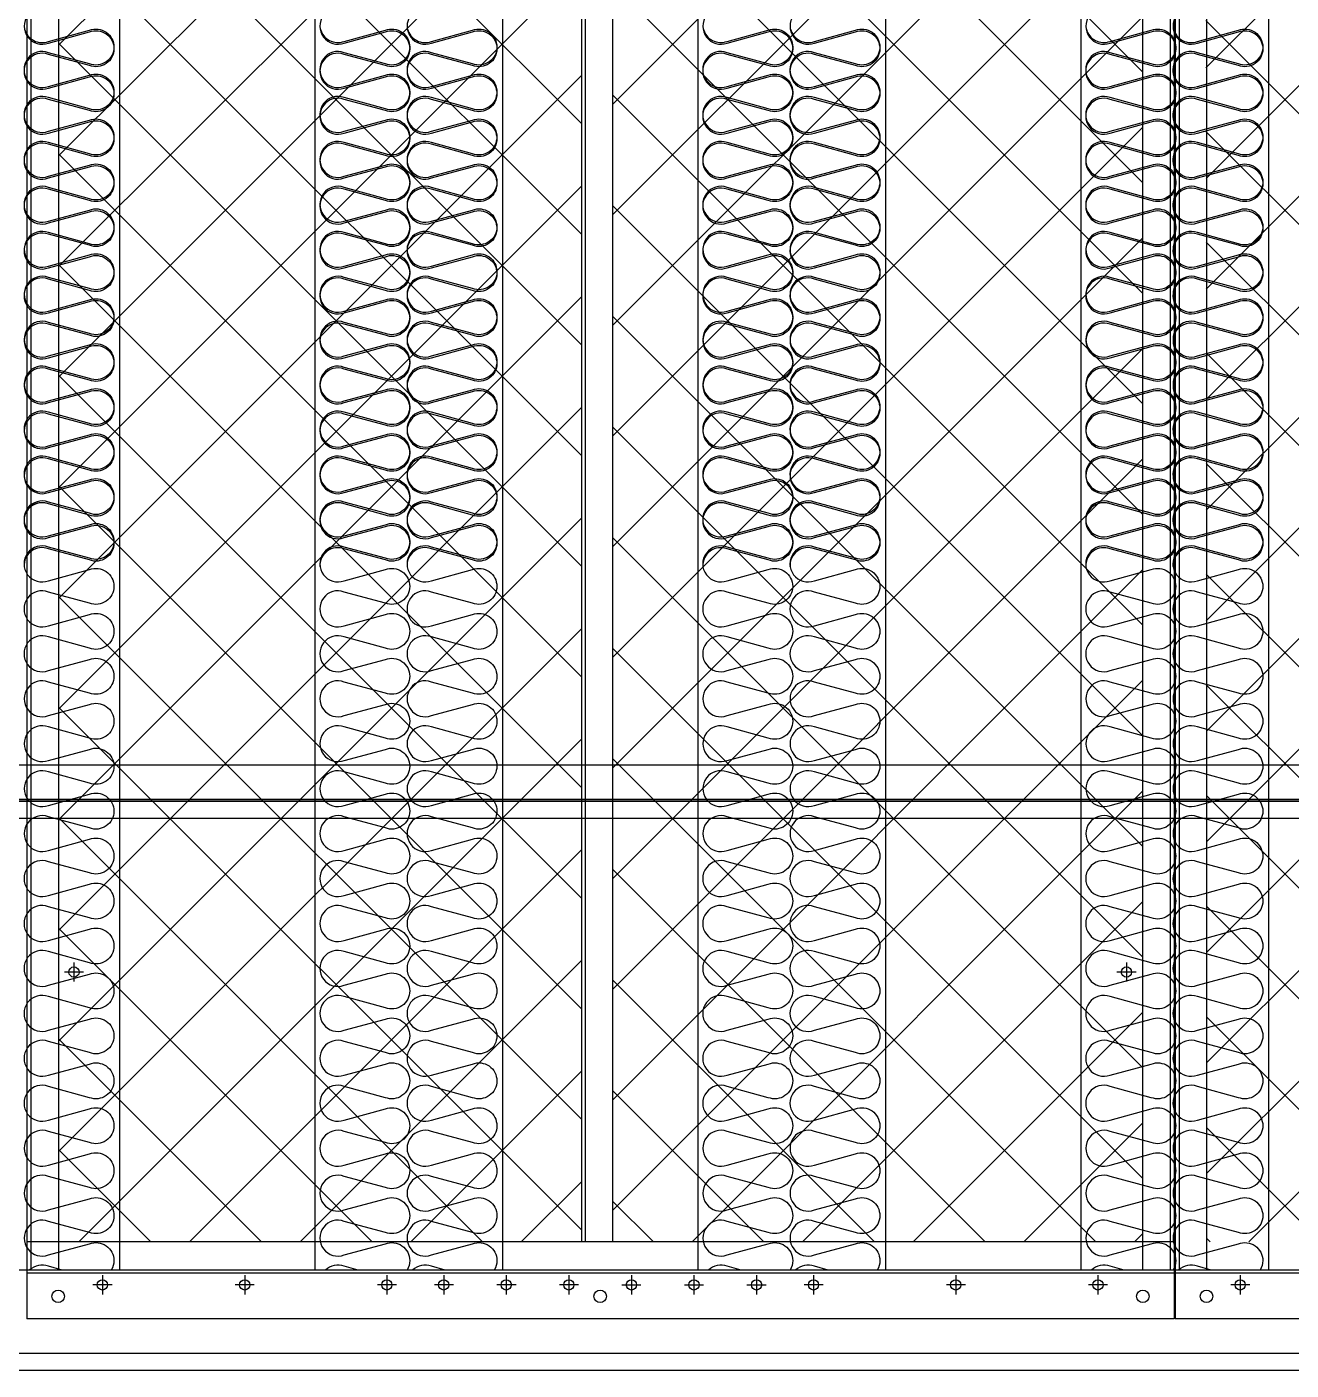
# Model space of a CAD drawing. Header units: millimetres. Extents: x 2773 to 32180, y 2797 to 23592.
# Drawn here: x 22864 to 23874, y 9523 to 10596 of the extents above; entities that cross this region are included whole.
import ezdxf

# ---------------------------------------------------------------- set-up
doc = ezdxf.new("R2010")
doc.units = ezdxf.units.MM
doc.linetypes.add('CENTER', pattern=[2, 1.25, -0.25, 0.25, -0.25])
doc.layers.add('center', color=1, linetype='CENTER')
doc.layers.add('SMS', color=220, linetype='Continuous')

# ---------------------------------------------------------------- blocks, each defined once
blk = doc.blocks.new('2')
at = {"ltscale": 500}
h = blk.add_hatch(dxfattribs=at)
h.set_pattern_fill('ANSI37', color=251, scale=500)
h.set_pattern_definition([(45, (-5653.03, -2985.436), (-44.19417, 44.19417), []), (135, (-5653.03, -2985.436), (-44.19417, -44.19417), [])])
h.paths.add_polyline_path([(23806.2, 9625.4), (24344.8, 9625.4), (24343.2, 12481.1), (23804.6, 12481.1)])
h = blk.add_hatch(dxfattribs=at)
h.set_pattern_fill('ANSI37', color=251, scale=500)
h.set_pattern_definition([(45, (-5704.03, -2985.436), (-44.19417, 44.19417), []), (135, (-5704.03, -2985.436), (-44.19417, -44.19417), [])])
h.paths.add_polyline_path([(22888.8, 9625.4), (23306.6, 9625.4), (23306.6, 12458.4), (22888.8, 12458.4)])
h = blk.add_hatch(dxfattribs=at)
h.set_pattern_fill('ANSI37', color=251, scale=500)
h.set_pattern_definition([(45, (-5656.03, -2985.436), (-44.19417, 44.19417), []), (135, (-5656.03, -2985.436), (-44.19417, -44.19417), [])])
h.paths.add_polyline_path([(23755.1, 12458.4), (23331.6, 12458.4), (23331.6, 9625.4), (23755.1, 9625.4)])
at = {"color": 251, "ltscale": 500}
for p, q in [((22863.6, 12519.9), (22863.6, 9563.9)), ((23780.2, 12519.9), (23780.2, 9563.9)), ((23781.1, 12519.9), (23781.1, 9563.9)), ((22866.8, 12480.9), (22866.8, 9602.9)), ((22888.8, 12480.9), (22888.8, 9602.9)), ((23755.1, 12480.9), (23755.1, 9602.9)), ((23777.1, 12480.9), (23777.1, 9602.9)), ((23784.2, 12480.9), (23784.2, 9602.9)), ((23806.2, 12480.9), (23806.2, 9602.9)), ((23306.6, 12458.4), (23306.6, 9625.4)), ((23309.6, 12458.4), (23309.6, 9625.4)), ((23331.6, 12458.4), (23331.6, 9625.4)), ((23780.2, 9625.4), (22863.6, 9625.4)), ((23780.2, 9602.9), (22863.6, 9602.9)), ((23780.2, 9600.4), (22863.6, 9600.4)), ((24633.4, 9602.9), (23781.1, 9602.9)), ((24633.4, 9600.4), (23781.1, 9600.4)), ((23780.2, 9563.9), (22863.6, 9563.9)), ((23780.2, 9563.9), (22863.6, 9563.9)), ((24633.4, 9563.9), (23781.1, 9563.9)), ((24630.6, 9563.9), (23781.1, 9563.9))]:
    blk.add_line(p, q, dxfattribs=at)
at = {"color": 7}
for p, q in [((22937.6, 12481.1), (22937.6, 9602.9)), ((23093.6, 12481.1), (23093.6, 9602.9)), ((23243.6, 12481.1), (23243.6, 9602.9)), ((23399.6, 12481.1), (23399.6, 9602.9)), ((23549.6, 12481.1), (23549.6, 9602.9)), ((23705.6, 12481.1), (23705.6, 9602.9)), ((23855.6, 12481.1), (23855.6, 9602.9)), ((24670.6, 9602.9), (21671.6, 9602.9)), ((21671.6, 9522.9), (24126.6, 9522.9))]:
    blk.add_line(p, q, dxfattribs=at)
for p, q in [((21711.6, 10006.5), (24631.6, 10006.5)), ((21711.6, 9979.2), (24631.6, 9979.2)), ((21725.3, 9977.4), (24617, 9977.4)), ((24630.6, 9977.4), (21725.3, 9977.4)), ((24617, 9963.7), (21725.3, 9963.7)), ((22937.6, 9602.9), (22787.6, 9602.9)), ((23243.6, 9602.9), (23093.6, 9602.9)), ((23549.6, 9602.9), (23399.6, 9602.9)), ((23855.6, 9602.9), (23705.6, 9602.9)), ((21725.3, 9536.5), (24617, 9536.5)), ((21671.6, 9522.9), (24126.6, 9522.9))]:
    blk.add_line(p, q)
for centre in [(22901.2, 9841), (23742.1, 9841), (22923.9, 9591), (23037.6, 9591), (23151.2, 9591), (23196.6, 9591), (23246.6, 9591), (23296.6, 9591), (23346.6, 9591), (23396.6, 9591), (23446.6, 9591), (23492.1, 9591), (23605.7, 9591), (23719.4, 9591), (23833, 9591)]:
    blk.add_circle(centre, 4.09)
at = {"color": 251, "ltscale": 500}
for centre in [(22888.6, 9581.9), (23321.6, 9581.9), (23755.2, 9581.9), (23806.1, 9581.9)]:
    blk.add_circle(centre, 5, dxfattribs=at)
at = {"layer": 'center'}
for p, q in [((22901.2, 9848.7), (22901.2, 9833.3)), ((23742.1, 9848.7), (23742.1, 9833.3)), ((22908.9, 9841), (22893.5, 9841)), ((23749.8, 9841), (23734.4, 9841)), ((22923.9, 9598.7), (22923.9, 9583.3)), ((23037.6, 9598.7), (23037.6, 9583.3)), ((23151.2, 9598.7), (23151.2, 9583.3)), ((23196.6, 9598.7), (23196.6, 9583.3)), ((23246.6, 9598.7), (23246.6, 9583.3)), ((23296.6, 9598.7), (23296.6, 9583.3)), ((23346.6, 9598.7), (23346.6, 9583.3)), ((23396.6, 9598.7), (23396.6, 9583.3)), ((23446.6, 9598.7), (23446.6, 9583.3)), ((23492.1, 9598.7), (23492.1, 9583.3)), ((23605.7, 9598.7), (23605.7, 9583.3)), ((23719.4, 9598.7), (23719.4, 9583.3)), ((23833, 9598.7), (23833, 9583.3)), ((22931.6, 9591), (22916.2, 9591)), ((23045.3, 9591), (23029.8, 9591)), ((23158.9, 9591), (23143.5, 9591)), ((23204.4, 9591), (23188.9, 9591)), ((23254.4, 9591), (23238.9, 9591)), ((23304.4, 9591), (23288.9, 9591)), ((23338.9, 9591), (23354.4, 9591)), ((23388.9, 9591), (23404.4, 9591)), ((23438.9, 9591), (23454.4, 9591)), ((23499.8, 9591), (23484.4, 9591)), ((23613.5, 9591), (23598, 9591)), ((23727.1, 9591), (23711.6, 9591)), ((23840.7, 9591), (23825.3, 9591))]:
    blk.add_line(p, q, dxfattribs=at)
at = {"layer": 'SMS', "color": 5}
for points in [[(22880.8, 10610, 1.449198), (22880.8, 10583.2), (22913.6, 10592.1, -0.524856), (22933.1, 10578.6, -0.524856), (22913.6, 10565.2), (22880.8, 10574.1, 1.449198), (22880.8, 10547.2), (22913.6, 10556.1, -0.524856), (22933.1, 10542.7, -0.524856), (22913.6, 10529.3), (22880.8, 10538.2, 1.449198), (22880.8, 10511.3), (22913.6, 10520.2, -0.524856), (22933.1, 10506.8, -0.524856), (22913.6, 10493.4), (22880.8, 10502.3, 1.449198), (22880.8, 10475.4), (22913.6, 10484.3, -0.524856), (22933.1, 10470.9, -0.524856), (22913.6, 10457.5), (22880.8, 10466.4, 1.449198), (22880.8, 10439.5), (22913.6, 10448.4, -0.524856), (22933.1, 10435, -0.524856), (22913.6, 10421.6), (22880.8, 10430.5, 1.449198), (22880.8, 10403.6), (22913.6, 10412.5, -0.524856), (22933.1, 10399.1, -0.524856), (22913.6, 10385.6), (22880.8, 10394.6, 1.449198), (22880.8, 10367.7), (22913.6, 10376.6, -0.524856), (22933.1, 10363.2, -0.524856), (22913.6, 10349.7), (22880.8, 10358.6, 1.449198), (22880.8, 10331.8), (22913.6, 10340.7, -0.524856), (22933.1, 10327.3, -0.524856), (22913.6, 10313.8), (22880.8, 10322.7, 1.449198), (22880.8, 10295.9), (22913.6, 10304.8, -0.524856), (22933.1, 10291.3, -0.524856), (22913.6, 10277.9), (22880.8, 10286.8, 1.449198), (22880.8, 10260), (22913.6, 10268.9, -0.524856), (22933.1, 10255.4, -0.524856), (22913.6, 10242), (22880.8, 10250.9, 1.449198), (22880.8, 10224.1), (22913.6, 10233, -0.524856), (22933.1, 10219.5, -0.524856), (22913.6, 10206.1), (22880.8, 10215, 0.440524), (22861.8, 10205.5, 0.440524)], [(23117.1, 10610, 1.449198), (23117.1, 10583.2), (23150, 10592.1, -0.524856), (23169.5, 10578.6, -0.524856), (23150, 10565.2), (23117.1, 10574.1, 1.449198), (23117.1, 10547.2), (23150, 10556.1, -0.524856), (23169.5, 10542.7, -0.524856), (23150, 10529.3), (23117.1, 10538.2, 1.449198), (23117.1, 10511.3), (23150, 10520.2, -0.524856), (23169.5, 10506.8, -0.524856), (23150, 10493.4), (23117.1, 10502.3, 1.449198), (23117.1, 10475.4), (23150, 10484.3, -0.524856), (23169.5, 10470.9, -0.524856), (23150, 10457.5), (23117.1, 10466.4, 1.449198), (23117.1, 10439.5), (23150, 10448.4, -0.524856), (23169.5, 10435, -0.524856), (23150, 10421.6), (23117.1, 10430.5, 1.449198), (23117.1, 10403.6), (23150, 10412.5, -0.524856), (23169.5, 10399.1, -0.524856), (23150, 10385.6), (23117.1, 10394.6, 1.449198), (23117.1, 10367.7), (23150, 10376.6, -0.524856), (23169.5, 10363.2, -0.524856), (23150, 10349.7), (23117.1, 10358.6, 1.449198), (23117.1, 10331.8), (23150, 10340.7, -0.524856), (23169.5, 10327.3, -0.524856), (23150, 10313.8), (23117.1, 10322.7, 1.449198), (23117.1, 10295.9), (23150, 10304.8, -0.524856), (23169.5, 10291.3, -0.524856), (23150, 10277.9), (23117.1, 10286.8, 1.449198), (23117.1, 10260), (23150, 10268.9, -0.524856), (23169.5, 10255.4, -0.524856), (23150, 10242), (23117.1, 10250.9, 1.449198), (23117.1, 10224.1), (23150, 10233, -0.524856), (23169.5, 10219.5, -0.524856), (23150, 10206.1), (23117.1, 10215, 0.440524), (23098.2, 10205.5, 0.440524)], [(23186.8, 10610, 1.449198), (23186.8, 10583.2), (23219.6, 10592.1, -0.524856), (23239.1, 10578.6, -0.524856), (23219.6, 10565.2), (23186.8, 10574.1, 1.449198), (23186.8, 10547.2), (23219.6, 10556.1, -0.524856), (23239.1, 10542.7, -0.524856), (23219.6, 10529.3), (23186.8, 10538.2, 1.449198), (23186.8, 10511.3), (23219.6, 10520.2, -0.524856), (23239.1, 10506.8, -0.524856), (23219.6, 10493.4), (23186.8, 10502.3, 1.449198), (23186.8, 10475.4), (23219.6, 10484.3, -0.524856), (23239.1, 10470.9, -0.524856), (23219.6, 10457.5), (23186.8, 10466.4, 1.449198), (23186.8, 10439.5), (23219.6, 10448.4, -0.524856), (23239.1, 10435, -0.524856), (23219.6, 10421.6), (23186.8, 10430.5, 1.449198), (23186.8, 10403.6), (23219.6, 10412.5, -0.524856), (23239.1, 10399.1, -0.524856), (23219.6, 10385.6), (23186.8, 10394.6, 1.449198), (23186.8, 10367.7), (23219.6, 10376.6, -0.524856), (23239.1, 10363.2, -0.524856), (23219.6, 10349.7), (23186.8, 10358.6, 1.449198), (23186.8, 10331.8), (23219.6, 10340.7, -0.524856), (23239.1, 10327.3, -0.524856), (23219.6, 10313.8), (23186.8, 10322.7, 1.449198), (23186.8, 10295.9), (23219.6, 10304.8, -0.524856), (23239.1, 10291.3, -0.524856), (23219.6, 10277.9), (23186.8, 10286.8, 1.449198), (23186.8, 10260), (23219.6, 10268.9, -0.524856), (23239.1, 10255.4, -0.524856), (23219.6, 10242), (23186.8, 10250.9, 1.449198), (23186.8, 10224.1), (23219.6, 10233, -0.524856), (23239.1, 10219.5, -0.524856), (23219.6, 10206.1), (23186.8, 10215, 0.440524), (23167.8, 10205.5, 0.440524)], [(23423.1, 10610, 1.449198), (23423.1, 10583.2), (23456, 10592.1, -0.524856), (23475.5, 10578.6, -0.524856), (23456, 10565.2), (23423.1, 10574.1, 1.449198), (23423.1, 10547.2), (23456, 10556.1, -0.524856), (23475.5, 10542.7, -0.524856), (23456, 10529.3), (23423.1, 10538.2, 1.449198), (23423.1, 10511.3), (23456, 10520.2, -0.524856), (23475.5, 10506.8, -0.524856), (23456, 10493.4), (23423.1, 10502.3, 1.449198), (23423.1, 10475.4), (23456, 10484.3, -0.524856), (23475.5, 10470.9, -0.524856), (23456, 10457.5), (23423.1, 10466.4, 1.449198), (23423.1, 10439.5), (23456, 10448.4, -0.524856), (23475.5, 10435, -0.524856), (23456, 10421.6), (23423.1, 10430.5, 1.449198), (23423.1, 10403.6), (23456, 10412.5, -0.524856), (23475.5, 10399.1, -0.524856), (23456, 10385.6), (23423.1, 10394.6, 1.449198), (23423.1, 10367.7), (23456, 10376.6, -0.524856), (23475.5, 10363.2, -0.524856), (23456, 10349.7), (23423.1, 10358.6, 1.449198), (23423.1, 10331.8), (23456, 10340.7, -0.524856), (23475.5, 10327.3, -0.524856), (23456, 10313.8), (23423.1, 10322.7, 1.449198), (23423.1, 10295.9), (23456, 10304.8, -0.524856), (23475.5, 10291.3, -0.524856), (23456, 10277.9), (23423.1, 10286.8, 1.449198), (23423.1, 10260), (23456, 10268.9, -0.524856), (23475.5, 10255.4, -0.524856), (23456, 10242), (23423.1, 10250.9, 1.449198), (23423.1, 10224.1), (23456, 10233, -0.524856), (23475.5, 10219.5, -0.524856), (23456, 10206.1), (23423.1, 10215, 0.440524), (23404.2, 10205.5, 0.440524)], [(23492.8, 10610, 1.449198), (23492.8, 10583.2), (23525.6, 10592.1, -0.524856), (23545.1, 10578.6, -0.524856), (23525.6, 10565.2), (23492.8, 10574.1, 1.449198), (23492.8, 10547.2), (23525.6, 10556.1, -0.524856), (23545.1, 10542.7, -0.524856), (23525.6, 10529.3), (23492.8, 10538.2, 1.449198), (23492.8, 10511.3), (23525.6, 10520.2, -0.524856), (23545.1, 10506.8, -0.524856), (23525.6, 10493.4), (23492.8, 10502.3, 1.449198), (23492.8, 10475.4), (23525.6, 10484.3, -0.524856), (23545.1, 10470.9, -0.524856), (23525.6, 10457.5), (23492.8, 10466.4, 1.449198), (23492.8, 10439.5), (23525.6, 10448.4, -0.524856), (23545.1, 10435, -0.524856), (23525.6, 10421.6), (23492.8, 10430.5, 1.449198), (23492.8, 10403.6), (23525.6, 10412.5, -0.524856), (23545.1, 10399.1, -0.524856), (23525.6, 10385.6), (23492.8, 10394.6, 1.449198), (23492.8, 10367.7), (23525.6, 10376.6, -0.524856), (23545.1, 10363.2, -0.524856), (23525.6, 10349.7), (23492.8, 10358.6, 1.449198), (23492.8, 10331.8), (23525.6, 10340.7, -0.524856), (23545.1, 10327.3, -0.524856), (23525.6, 10313.8), (23492.8, 10322.7, 1.449198), (23492.8, 10295.9), (23525.6, 10304.8, -0.524856), (23545.1, 10291.3, -0.524856), (23525.6, 10277.9), (23492.8, 10286.8, 1.449198), (23492.8, 10260), (23525.6, 10268.9, -0.524856), (23545.1, 10255.4, -0.524856), (23525.6, 10242), (23492.8, 10250.9, 1.449198), (23492.8, 10224.1), (23525.6, 10233, -0.524856), (23545.1, 10219.5, -0.524856), (23525.6, 10206.1), (23492.8, 10215, 0.440524), (23473.8, 10205.5, 0.440524)], [(23729.1, 10610, 1.449198), (23729.1, 10583.2), (23762, 10592.1, -0.524856), (23781.5, 10578.6, -0.524856), (23762, 10565.2), (23729.1, 10574.1, 1.449198), (23729.1, 10547.2), (23762, 10556.1, -0.524856), (23781.5, 10542.7, -0.524856), (23762, 10529.3), (23729.1, 10538.2, 1.449198), (23729.1, 10511.3), (23762, 10520.2, -0.524856), (23781.5, 10506.8, -0.524856), (23762, 10493.4), (23729.1, 10502.3, 1.449198), (23729.1, 10475.4), (23762, 10484.3, -0.524856), (23781.5, 10470.9, -0.524856), (23762, 10457.5), (23729.1, 10466.4, 1.449198), (23729.1, 10439.5), (23762, 10448.4, -0.524856), (23781.5, 10435, -0.524856), (23762, 10421.6), (23729.1, 10430.5, 1.449198), (23729.1, 10403.6), (23762, 10412.5, -0.524856), (23781.5, 10399.1, -0.524856), (23762, 10385.6), (23729.1, 10394.6, 1.449198), (23729.1, 10367.7), (23762, 10376.6, -0.524856), (23781.5, 10363.2, -0.524856), (23762, 10349.7), (23729.1, 10358.6, 1.449198), (23729.1, 10331.8), (23762, 10340.7, -0.524856), (23781.5, 10327.3, -0.524856), (23762, 10313.8), (23729.1, 10322.7, 1.449198), (23729.1, 10295.9), (23762, 10304.8, -0.524856), (23781.5, 10291.3, -0.524856), (23762, 10277.9), (23729.1, 10286.8, 1.449198), (23729.1, 10260), (23762, 10268.9, -0.524856), (23781.5, 10255.4, -0.524856), (23762, 10242), (23729.1, 10250.9, 1.449198), (23729.1, 10224.1), (23762, 10233, -0.524856), (23781.5, 10219.5, -0.524856), (23762, 10206.1), (23729.1, 10215, 0.440524), (23710.2, 10205.5, 0.440524)], [(23798.8, 10610, 1.449198), (23798.8, 10583.2), (23831.6, 10592.1, -0.524856), (23851.1, 10578.6, -0.524856), (23831.6, 10565.2), (23798.8, 10574.1, 1.449198), (23798.8, 10547.2), (23831.6, 10556.1, -0.524856), (23851.1, 10542.7, -0.524856), (23831.6, 10529.3), (23798.8, 10538.2, 1.449198), (23798.8, 10511.3), (23831.6, 10520.2, -0.524856), (23851.1, 10506.8, -0.524856), (23831.6, 10493.4), (23798.8, 10502.3, 1.449198), (23798.8, 10475.4), (23831.6, 10484.3, -0.524856), (23851.1, 10470.9, -0.524856), (23831.6, 10457.5), (23798.8, 10466.4, 1.449198), (23798.8, 10439.5), (23831.6, 10448.4, -0.524856), (23851.1, 10435, -0.524856), (23831.6, 10421.6), (23798.8, 10430.5, 1.449198), (23798.8, 10403.6), (23831.6, 10412.5, -0.524856), (23851.1, 10399.1, -0.524856), (23831.6, 10385.6), (23798.8, 10394.6, 1.449198), (23798.8, 10367.7), (23831.6, 10376.6, -0.524856), (23851.1, 10363.2, -0.524856), (23831.6, 10349.7), (23798.8, 10358.6, 1.449198), (23798.8, 10331.8), (23831.6, 10340.7, -0.524856), (23851.1, 10327.3, -0.524856), (23831.6, 10313.8), (23798.8, 10322.7, 1.449198), (23798.8, 10295.9), (23831.6, 10304.8, -0.524856), (23851.1, 10291.3, -0.524856), (23831.6, 10277.9), (23798.8, 10286.8, 1.449198), (23798.8, 10260), (23831.6, 10268.9, -0.524856), (23851.1, 10255.4, -0.524856), (23831.6, 10242), (23798.8, 10250.9, 1.449198), (23798.8, 10224.1), (23831.6, 10233, -0.524856), (23851.1, 10219.5, -0.524856), (23831.6, 10206.1), (23798.8, 10215, 0.440524), (23779.8, 10205.5, 0.440524)], [(22861.7, 10594.4, 0.446849), (22880.8, 10584.5), (22913.6, 10593.4, -0.524856), (22933.1, 10580, -0.524856), (22913.6, 10566.6), (22880.8, 10575.5, 1.449198), (22880.8, 10548.6), (22913.6, 10557.5, -0.524856), (22933.1, 10544.1, -0.524856), (22913.6, 10530.7), (22880.8, 10539.6, 1.449198), (22880.8, 10512.7), (22913.6, 10521.6, -0.524856), (22933.1, 10508.2, -0.524856), (22913.6, 10494.8), (22880.8, 10503.7, 1.449198), (22880.8, 10476.8), (22913.6, 10485.7, -0.524856), (22933.1, 10472.3, -0.524856), (22913.6, 10458.8), (22880.8, 10467.8, 1.449198), (22880.8, 10440.9), (22913.6, 10449.8, -0.524856), (22933.1, 10436.4, -0.524856), (22913.6, 10422.9), (22880.8, 10431.8, 1.449198), (22880.8, 10405), (22913.6, 10413.9, -0.524856), (22933.1, 10400.5, -0.524856), (22913.6, 10387), (22880.8, 10395.9, 1.449198), (22880.8, 10369.1), (22913.6, 10378, -0.524856), (22933.1, 10364.5, -0.524856), (22913.6, 10351.1), (22880.8, 10360, 1.449198), (22880.8, 10333.2), (22913.6, 10342.1, -0.524856), (22933.1, 10328.6, -0.524856), (22913.6, 10315.2), (22880.8, 10324.1, 1.449198), (22880.8, 10297.3), (22913.6, 10306.2, -0.524856), (22933.1, 10292.7, -0.524856), (22913.6, 10279.3), (22880.8, 10288.2, 1.449198), (22880.8, 10261.3), (22913.6, 10270.2, -0.524856), (22933.1, 10256.8, -0.524856), (22913.6, 10243.4), (22880.8, 10252.3, 1.449198), (22880.8, 10225.4), (22913.6, 10234.3, -0.524856), (22933.1, 10220.9, -0.524856), (22913.6, 10207.5), (22880.8, 10216.4, 1.449198), (22880.8, 10189.5), (22913.6, 10198.4, -0.524856), (22933.1, 10185, -0.524856), (22913.6, 10171.6), (22880.8, 10180.5, 1.449198), (22880.8, 10153.6), (22913.6, 10162.5, -0.524856), (22933.1, 10149.1, -0.524856), (22913.6, 10135.7), (22880.8, 10144.6, 1.449198), (22880.8, 10117.7), (22913.6, 10126.6, -0.524856), (22933.1, 10113.2, -0.524856), (22913.6, 10099.7), (22880.8, 10108.7, 1.449198), (22880.8, 10081.8), (22913.6, 10090.7, -0.524856), (22933.1, 10077.3, -0.524856), (22913.6, 10063.8), (22880.8, 10072.7, 1.449198), (22880.8, 10045.9), (22913.6, 10054.8, -0.524856), (22933.1, 10041.4, -0.524856), (22913.6, 10027.9), (22880.8, 10036.8, 1.449198), (22880.8, 10010), (22913.6, 10018.9, -0.524856), (22933.1, 10005.4, -0.524856), (22913.6, 9992), (22880.8, 10000.9, 1.449198), (22880.8, 9974.1), (22913.6, 9983, -0.524856), (22933.1, 9969.5, -0.524856), (22913.6, 9956.1), (22880.8, 9965, 1.449198), (22880.8, 9938.2), (22913.6, 9947.1, -0.524856), (22933.1, 9933.6, -0.524856), (22913.6, 9920.2), (22880.8, 9929.1, 1.449198), (22880.8, 9902.2), (22913.6, 9911.1, -0.524856), (22933.1, 9897.7, -0.524856), (22913.6, 9884.3), (22880.8, 9893.2, 1.449198), (22880.8, 9866.3), (22913.6, 9875.2, -0.524856), (22933.1, 9861.8, -0.524856), (22913.6, 9848.4), (22880.8, 9857.3, 1.449198), (22880.8, 9830.4), (22913.6, 9839.3, -0.524856), (22933.1, 9825.9, -0.524856), (22913.6, 9812.5), (22880.8, 9821.4, 1.449198), (22880.8, 9794.5), (22913.6, 9803.4, -0.524856), (22933.1, 9790, -0.524856), (22913.6, 9776.6), (22880.8, 9785.5, 1.449198), (22880.8, 9758.6), (22913.6, 9767.5, -0.524856), (22933.1, 9754.1, -0.524856), (22913.6, 9740.6), (22880.8, 9749.6, 1.449198), (22880.8, 9722.7), (22913.6, 9731.6, -0.524856), (22933.1, 9718.2, -0.524856), (22913.6, 9704.7), (22880.8, 9713.6, 1.449198), (22880.8, 9686.8), (22913.6, 9695.7, -0.524856), (22933.1, 9682.3, -0.524856), (22913.6, 9668.8), (22880.8, 9677.7, 1.449198), (22880.8, 9650.9), (22913.6, 9659.8, -0.524856), (22933.1, 9646.3, -0.524856), (22913.6, 9632.9), (22880.8, 9641.8, 1.449198), (22880.8, 9615), (22913.6, 9623.9, -0.524856), (22933.1, 9610.4, -0.1385), (22931, 9602.9, -0.1385)], [(23098.1, 10594.4, 0.446849), (23117.1, 10584.5), (23150, 10593.4, -0.524856), (23169.5, 10580, -0.524856), (23150, 10566.6), (23117.1, 10575.5, 1.449198), (23117.1, 10548.6), (23150, 10557.5, -0.524856), (23169.5, 10544.1, -0.524856), (23150, 10530.7), (23117.1, 10539.6, 1.449198), (23117.1, 10512.7), (23150, 10521.6, -0.524856), (23169.5, 10508.2, -0.524856), (23150, 10494.8), (23117.1, 10503.7, 1.449198), (23117.1, 10476.8), (23150, 10485.7, -0.524856), (23169.5, 10472.3, -0.524856), (23150, 10458.8), (23117.1, 10467.8, 1.449198), (23117.1, 10440.9), (23150, 10449.8, -0.524856), (23169.5, 10436.4, -0.524856), (23150, 10422.9), (23117.1, 10431.8, 1.449198), (23117.1, 10405), (23150, 10413.9, -0.524856), (23169.5, 10400.5, -0.524856), (23150, 10387), (23117.1, 10395.9, 1.449198), (23117.1, 10369.1), (23150, 10378, -0.524856), (23169.5, 10364.5, -0.524856), (23150, 10351.1), (23117.1, 10360, 1.449198), (23117.1, 10333.2), (23150, 10342.1, -0.524856), (23169.5, 10328.6, -0.524856), (23150, 10315.2), (23117.1, 10324.1, 1.449198), (23117.1, 10297.3), (23150, 10306.2, -0.524856), (23169.5, 10292.7, -0.524856), (23150, 10279.3), (23117.1, 10288.2, 1.449198), (23117.1, 10261.3), (23150, 10270.2, -0.524856), (23169.5, 10256.8, -0.524856), (23150, 10243.4), (23117.1, 10252.3, 1.449198), (23117.1, 10225.4), (23150, 10234.3, -0.524856), (23169.5, 10220.9, -0.524856), (23150, 10207.5), (23117.1, 10216.4, 1.449198), (23117.1, 10189.5), (23150, 10198.4, -0.524856), (23169.5, 10185, -0.524856), (23150, 10171.6), (23117.1, 10180.5, 1.449198), (23117.1, 10153.6), (23150, 10162.5, -0.524856), (23169.5, 10149.1, -0.524856), (23150, 10135.7), (23117.1, 10144.6, 1.449198), (23117.1, 10117.7), (23150, 10126.6, -0.524856), (23169.5, 10113.2, -0.524856), (23150, 10099.7), (23117.1, 10108.7, 1.449198), (23117.1, 10081.8), (23150, 10090.7, -0.524856), (23169.5, 10077.3, -0.524856), (23150, 10063.8), (23117.1, 10072.7, 1.449198), (23117.1, 10045.9), (23150, 10054.8, -0.524856), (23169.5, 10041.4, -0.524856), (23150, 10027.9), (23117.1, 10036.8, 1.449198), (23117.1, 10010), (23150, 10018.9, -0.524856), (23169.5, 10005.4, -0.524856), (23150, 9992), (23117.1, 10000.9, 1.449198), (23117.1, 9974.1), (23150, 9983, -0.524856), (23169.5, 9969.5, -0.524856), (23150, 9956.1), (23117.1, 9965, 1.449198), (23117.1, 9938.2), (23150, 9947.1, -0.524856), (23169.5, 9933.6, -0.524856), (23150, 9920.2), (23117.1, 9929.1, 1.449198), (23117.1, 9902.2), (23150, 9911.1, -0.524856), (23169.5, 9897.7, -0.524856), (23150, 9884.3), (23117.1, 9893.2, 1.449198), (23117.1, 9866.3), (23150, 9875.2, -0.524856), (23169.5, 9861.8, -0.524856), (23150, 9848.4), (23117.1, 9857.3, 1.449198), (23117.1, 9830.4), (23150, 9839.3, -0.524856), (23169.5, 9825.9, -0.524856), (23150, 9812.5), (23117.1, 9821.4, 1.449198), (23117.1, 9794.5), (23150, 9803.4, -0.524856), (23169.5, 9790, -0.524856), (23150, 9776.6), (23117.1, 9785.5, 1.449198), (23117.1, 9758.6), (23150, 9767.5, -0.524856), (23169.5, 9754.1, -0.524856), (23150, 9740.6), (23117.1, 9749.6, 1.449198), (23117.1, 9722.7), (23150, 9731.6, -0.524856), (23169.5, 9718.2, -0.524856), (23150, 9704.7), (23117.1, 9713.6, 1.449198), (23117.1, 9686.8), (23150, 9695.7, -0.524856), (23169.5, 9682.3, -0.524856), (23150, 9668.8), (23117.1, 9677.7, 1.449198), (23117.1, 9650.9), (23150, 9659.8, -0.524856), (23169.5, 9646.3, -0.524856), (23150, 9632.9), (23117.1, 9641.8, 1.449198), (23117.1, 9615), (23150, 9623.9, -0.524856), (23169.5, 9610.4, -0.1385), (23167.4, 9602.9, -0.1385)], [(23167.7, 10594.4, 0.446849), (23186.8, 10584.5), (23219.6, 10593.4, -0.524856), (23239.1, 10580, -0.524856), (23219.6, 10566.6), (23186.8, 10575.5, 1.449198), (23186.8, 10548.6), (23219.6, 10557.5, -0.524856), (23239.1, 10544.1, -0.524856), (23219.6, 10530.7), (23186.8, 10539.6, 1.449198), (23186.8, 10512.7), (23219.6, 10521.6, -0.524856), (23239.1, 10508.2, -0.524856), (23219.6, 10494.8), (23186.8, 10503.7, 1.449198), (23186.8, 10476.8), (23219.6, 10485.7, -0.524856), (23239.1, 10472.3, -0.524856), (23219.6, 10458.8), (23186.8, 10467.8, 1.449198), (23186.8, 10440.9), (23219.6, 10449.8, -0.524856), (23239.1, 10436.4, -0.524856), (23219.6, 10422.9), (23186.8, 10431.8, 1.449198), (23186.8, 10405), (23219.6, 10413.9, -0.524856), (23239.1, 10400.5, -0.524856), (23219.6, 10387), (23186.8, 10395.9, 1.449198), (23186.8, 10369.1), (23219.6, 10378, -0.524856), (23239.1, 10364.5, -0.524856), (23219.6, 10351.1), (23186.8, 10360, 1.449198), (23186.8, 10333.2), (23219.6, 10342.1, -0.524856), (23239.1, 10328.6, -0.524856), (23219.6, 10315.2), (23186.8, 10324.1, 1.449198), (23186.8, 10297.3), (23219.6, 10306.2, -0.524856), (23239.1, 10292.7, -0.524856), (23219.6, 10279.3), (23186.8, 10288.2, 1.449198), (23186.8, 10261.3), (23219.6, 10270.2, -0.524856), (23239.1, 10256.8, -0.524856), (23219.6, 10243.4), (23186.8, 10252.3, 1.449198), (23186.8, 10225.4), (23219.6, 10234.3, -0.524856), (23239.1, 10220.9, -0.524856), (23219.6, 10207.5), (23186.8, 10216.4, 1.449198), (23186.8, 10189.5), (23219.6, 10198.4, -0.524856), (23239.1, 10185, -0.524856), (23219.6, 10171.6), (23186.8, 10180.5, 1.449198), (23186.8, 10153.6), (23219.6, 10162.5, -0.524856), (23239.1, 10149.1, -0.524856), (23219.6, 10135.7), (23186.8, 10144.6, 1.449198), (23186.8, 10117.7), (23219.6, 10126.6, -0.524856), (23239.1, 10113.2, -0.524856), (23219.6, 10099.7), (23186.8, 10108.7, 1.449198), (23186.8, 10081.8), (23219.6, 10090.7, -0.524856), (23239.1, 10077.3, -0.524856), (23219.6, 10063.8), (23186.8, 10072.7, 1.449198), (23186.8, 10045.9), (23219.6, 10054.8, -0.524856), (23239.1, 10041.4, -0.524856), (23219.6, 10027.9), (23186.8, 10036.8, 1.449198), (23186.8, 10010), (23219.6, 10018.9, -0.524856), (23239.1, 10005.4, -0.524856), (23219.6, 9992), (23186.8, 10000.9, 1.449198), (23186.8, 9974.1), (23219.6, 9983, -0.524856), (23239.1, 9969.5, -0.524856), (23219.6, 9956.1), (23186.8, 9965, 1.449198), (23186.8, 9938.2), (23219.6, 9947.1, -0.524856), (23239.1, 9933.6, -0.524856), (23219.6, 9920.2), (23186.8, 9929.1, 1.449198), (23186.8, 9902.2), (23219.6, 9911.1, -0.524856), (23239.1, 9897.7, -0.524856), (23219.6, 9884.3), (23186.8, 9893.2, 1.449198), (23186.8, 9866.3), (23219.6, 9875.2, -0.524856), (23239.1, 9861.8, -0.524856), (23219.6, 9848.4), (23186.8, 9857.3, 1.449198), (23186.8, 9830.4), (23219.6, 9839.3, -0.524856), (23239.1, 9825.9, -0.524856), (23219.6, 9812.5), (23186.8, 9821.4, 1.449198), (23186.8, 9794.5), (23219.6, 9803.4, -0.524856), (23239.1, 9790, -0.524856), (23219.6, 9776.6), (23186.8, 9785.5, 1.449198), (23186.8, 9758.6), (23219.6, 9767.5, -0.524856), (23239.1, 9754.1, -0.524856), (23219.6, 9740.6), (23186.8, 9749.6, 1.449198), (23186.8, 9722.7), (23219.6, 9731.6, -0.524856), (23239.1, 9718.2, -0.524856), (23219.6, 9704.7), (23186.8, 9713.6, 1.449198), (23186.8, 9686.8), (23219.6, 9695.7, -0.524856), (23239.1, 9682.3, -0.524856), (23219.6, 9668.8), (23186.8, 9677.7, 1.449198), (23186.8, 9650.9), (23219.6, 9659.8, -0.524856), (23239.1, 9646.3, -0.524856), (23219.6, 9632.9), (23186.8, 9641.8, 1.449198), (23186.8, 9615), (23219.6, 9623.9, -0.524856), (23239.1, 9610.4, -0.1385), (23237, 9602.9, -0.1385)], [(23404.1, 10594.4, 0.446849), (23423.1, 10584.5), (23456, 10593.4, -0.524856), (23475.5, 10580, -0.524856), (23456, 10566.6), (23423.1, 10575.5, 1.449198), (23423.1, 10548.6), (23456, 10557.5, -0.524856), (23475.5, 10544.1, -0.524856), (23456, 10530.7), (23423.1, 10539.6, 1.449198), (23423.1, 10512.7), (23456, 10521.6, -0.524856), (23475.5, 10508.2, -0.524856), (23456, 10494.8), (23423.1, 10503.7, 1.449198), (23423.1, 10476.8), (23456, 10485.7, -0.524856), (23475.5, 10472.3, -0.524856), (23456, 10458.8), (23423.1, 10467.8, 1.449198), (23423.1, 10440.9), (23456, 10449.8, -0.524856), (23475.5, 10436.4, -0.524856), (23456, 10422.9), (23423.1, 10431.8, 1.449198), (23423.1, 10405), (23456, 10413.9, -0.524856), (23475.5, 10400.5, -0.524856), (23456, 10387), (23423.1, 10395.9, 1.449198), (23423.1, 10369.1), (23456, 10378, -0.524856), (23475.5, 10364.5, -0.524856), (23456, 10351.1), (23423.1, 10360, 1.449198), (23423.1, 10333.2), (23456, 10342.1, -0.524856), (23475.5, 10328.6, -0.524856), (23456, 10315.2), (23423.1, 10324.1, 1.449198), (23423.1, 10297.3), (23456, 10306.2, -0.524856), (23475.5, 10292.7, -0.524856), (23456, 10279.3), (23423.1, 10288.2, 1.449198), (23423.1, 10261.3), (23456, 10270.2, -0.524856), (23475.5, 10256.8, -0.524856), (23456, 10243.4), (23423.1, 10252.3, 1.449198), (23423.1, 10225.4), (23456, 10234.3, -0.524856), (23475.5, 10220.9, -0.524856), (23456, 10207.5), (23423.1, 10216.4, 1.449198), (23423.1, 10189.5), (23456, 10198.4, -0.524856), (23475.5, 10185, -0.524856), (23456, 10171.6), (23423.1, 10180.5, 1.449198), (23423.1, 10153.6), (23456, 10162.5, -0.524856), (23475.5, 10149.1, -0.524856), (23456, 10135.7), (23423.1, 10144.6, 1.449198), (23423.1, 10117.7), (23456, 10126.6, -0.524856), (23475.5, 10113.2, -0.524856), (23456, 10099.7), (23423.1, 10108.7, 1.449198), (23423.1, 10081.8), (23456, 10090.7, -0.524856), (23475.5, 10077.3, -0.524856), (23456, 10063.8), (23423.1, 10072.7, 1.449198), (23423.1, 10045.9), (23456, 10054.8, -0.524856), (23475.5, 10041.4, -0.524856), (23456, 10027.9), (23423.1, 10036.8, 1.449198), (23423.1, 10010), (23456, 10018.9, -0.524856), (23475.5, 10005.4, -0.524856), (23456, 9992), (23423.1, 10000.9, 1.449198), (23423.1, 9974.1), (23456, 9983, -0.524856), (23475.5, 9969.5, -0.524856), (23456, 9956.1), (23423.1, 9965, 1.449198), (23423.1, 9938.2), (23456, 9947.1, -0.524856), (23475.5, 9933.6, -0.524856), (23456, 9920.2), (23423.1, 9929.1, 1.449198), (23423.1, 9902.2), (23456, 9911.1, -0.524856), (23475.5, 9897.7, -0.524856), (23456, 9884.3), (23423.1, 9893.2, 1.449198), (23423.1, 9866.3), (23456, 9875.2, -0.524856), (23475.5, 9861.8, -0.524856), (23456, 9848.4), (23423.1, 9857.3, 1.449198), (23423.1, 9830.4), (23456, 9839.3, -0.524856), (23475.5, 9825.9, -0.524856), (23456, 9812.5), (23423.1, 9821.4, 1.449198), (23423.1, 9794.5), (23456, 9803.4, -0.524856), (23475.5, 9790, -0.524856), (23456, 9776.6), (23423.1, 9785.5, 1.449198), (23423.1, 9758.6), (23456, 9767.5, -0.524856), (23475.5, 9754.1, -0.524856), (23456, 9740.6), (23423.1, 9749.6, 1.449198), (23423.1, 9722.7), (23456, 9731.6, -0.524856), (23475.5, 9718.2, -0.524856), (23456, 9704.7), (23423.1, 9713.6, 1.449198), (23423.1, 9686.8), (23456, 9695.7, -0.524856), (23475.5, 9682.3, -0.524856), (23456, 9668.8), (23423.1, 9677.7, 1.449198), (23423.1, 9650.9), (23456, 9659.8, -0.524856), (23475.5, 9646.3, -0.524856), (23456, 9632.9), (23423.1, 9641.8, 1.449198), (23423.1, 9615), (23456, 9623.9, -0.524856), (23475.5, 9610.4, -0.1385), (23473.4, 9602.9, -0.1385)], [(23473.7, 10594.4, 0.446849), (23492.8, 10584.5), (23525.6, 10593.4, -0.524856), (23545.1, 10580, -0.524856), (23525.6, 10566.6), (23492.8, 10575.5, 1.449198), (23492.8, 10548.6), (23525.6, 10557.5, -0.524856), (23545.1, 10544.1, -0.524856), (23525.6, 10530.7), (23492.8, 10539.6, 1.449198), (23492.8, 10512.7), (23525.6, 10521.6, -0.524856), (23545.1, 10508.2, -0.524856), (23525.6, 10494.8), (23492.8, 10503.7, 1.449198), (23492.8, 10476.8), (23525.6, 10485.7, -0.524856), (23545.1, 10472.3, -0.524856), (23525.6, 10458.8), (23492.8, 10467.8, 1.449198), (23492.8, 10440.9), (23525.6, 10449.8, -0.524856), (23545.1, 10436.4, -0.524856), (23525.6, 10422.9), (23492.8, 10431.8, 1.449198), (23492.8, 10405), (23525.6, 10413.9, -0.524856), (23545.1, 10400.5, -0.524856), (23525.6, 10387), (23492.8, 10395.9, 1.449198), (23492.8, 10369.1), (23525.6, 10378, -0.524856), (23545.1, 10364.5, -0.524856), (23525.6, 10351.1), (23492.8, 10360, 1.449198), (23492.8, 10333.2), (23525.6, 10342.1, -0.524856), (23545.1, 10328.6, -0.524856), (23525.6, 10315.2), (23492.8, 10324.1, 1.449198), (23492.8, 10297.3), (23525.6, 10306.2, -0.524856), (23545.1, 10292.7, -0.524856), (23525.6, 10279.3), (23492.8, 10288.2, 1.449198), (23492.8, 10261.3), (23525.6, 10270.2, -0.524856), (23545.1, 10256.8, -0.524856), (23525.6, 10243.4), (23492.8, 10252.3, 1.449198), (23492.8, 10225.4), (23525.6, 10234.3, -0.524856), (23545.1, 10220.9, -0.524856), (23525.6, 10207.5), (23492.8, 10216.4, 1.449198), (23492.8, 10189.5), (23525.6, 10198.4, -0.524856), (23545.1, 10185, -0.524856), (23525.6, 10171.6), (23492.8, 10180.5, 1.449198), (23492.8, 10153.6), (23525.6, 10162.5, -0.524856), (23545.1, 10149.1, -0.524856), (23525.6, 10135.7), (23492.8, 10144.6, 1.449198), (23492.8, 10117.7), (23525.6, 10126.6, -0.524856), (23545.1, 10113.2, -0.524856), (23525.6, 10099.7), (23492.8, 10108.7, 1.449198), (23492.8, 10081.8), (23525.6, 10090.7, -0.524856), (23545.1, 10077.3, -0.524856), (23525.6, 10063.8), (23492.8, 10072.7, 1.449198), (23492.8, 10045.9), (23525.6, 10054.8, -0.524856), (23545.1, 10041.4, -0.524856), (23525.6, 10027.9), (23492.8, 10036.8, 1.449198), (23492.8, 10010), (23525.6, 10018.9, -0.524856), (23545.1, 10005.4, -0.524856), (23525.6, 9992), (23492.8, 10000.9, 1.449198), (23492.8, 9974.1), (23525.6, 9983, -0.524856), (23545.1, 9969.5, -0.524856), (23525.6, 9956.1), (23492.8, 9965, 1.449198), (23492.8, 9938.2), (23525.6, 9947.1, -0.524856), (23545.1, 9933.6, -0.524856), (23525.6, 9920.2), (23492.8, 9929.1, 1.449198), (23492.8, 9902.2), (23525.6, 9911.1, -0.524856), (23545.1, 9897.7, -0.524856), (23525.6, 9884.3), (23492.8, 9893.2, 1.449198), (23492.8, 9866.3), (23525.6, 9875.2, -0.524856), (23545.1, 9861.8, -0.524856), (23525.6, 9848.4), (23492.8, 9857.3, 1.449198), (23492.8, 9830.4), (23525.6, 9839.3, -0.524856), (23545.1, 9825.9, -0.524856), (23525.6, 9812.5), (23492.8, 9821.4, 1.449198), (23492.8, 9794.5), (23525.6, 9803.4, -0.524856), (23545.1, 9790, -0.524856), (23525.6, 9776.6), (23492.8, 9785.5, 1.449198), (23492.8, 9758.6), (23525.6, 9767.5, -0.524856), (23545.1, 9754.1, -0.524856), (23525.6, 9740.6), (23492.8, 9749.6, 1.449198), (23492.8, 9722.7), (23525.6, 9731.6, -0.524856), (23545.1, 9718.2, -0.524856), (23525.6, 9704.7), (23492.8, 9713.6, 1.449198), (23492.8, 9686.8), (23525.6, 9695.7, -0.524856), (23545.1, 9682.3, -0.524856), (23525.6, 9668.8), (23492.8, 9677.7, 1.449198), (23492.8, 9650.9), (23525.6, 9659.8, -0.524856), (23545.1, 9646.3, -0.524856), (23525.6, 9632.9), (23492.8, 9641.8, 1.449198), (23492.8, 9615), (23525.6, 9623.9, -0.524856), (23545.1, 9610.4, -0.1385), (23543, 9602.9, -0.1385)], [(23710.1, 10594.4, 0.446849), (23729.1, 10584.5), (23762, 10593.4, -0.524856), (23781.5, 10580, -0.524856), (23762, 10566.6), (23729.1, 10575.5, 1.449198), (23729.1, 10548.6), (23762, 10557.5, -0.524856), (23781.5, 10544.1, -0.524856), (23762, 10530.7), (23729.1, 10539.6, 1.449198), (23729.1, 10512.7), (23762, 10521.6, -0.524856), (23781.5, 10508.2, -0.524856), (23762, 10494.8), (23729.1, 10503.7, 1.449198), (23729.1, 10476.8), (23762, 10485.7, -0.524856), (23781.5, 10472.3, -0.524856), (23762, 10458.8), (23729.1, 10467.8, 1.449198), (23729.1, 10440.9), (23762, 10449.8, -0.524856), (23781.5, 10436.4, -0.524856), (23762, 10422.9), (23729.1, 10431.8, 1.449198), (23729.1, 10405), (23762, 10413.9, -0.524856), (23781.5, 10400.5, -0.524856), (23762, 10387), (23729.1, 10395.9, 1.449198), (23729.1, 10369.1), (23762, 10378, -0.524856), (23781.5, 10364.5, -0.524856), (23762, 10351.1), (23729.1, 10360, 1.449198), (23729.1, 10333.2), (23762, 10342.1, -0.524856), (23781.5, 10328.6, -0.524856), (23762, 10315.2), (23729.1, 10324.1, 1.449198), (23729.1, 10297.3), (23762, 10306.2, -0.524856), (23781.5, 10292.7, -0.524856), (23762, 10279.3), (23729.1, 10288.2, 1.449198), (23729.1, 10261.3), (23762, 10270.2, -0.524856), (23781.5, 10256.8, -0.524856), (23762, 10243.4), (23729.1, 10252.3, 1.449198), (23729.1, 10225.4), (23762, 10234.3, -0.524856), (23781.5, 10220.9, -0.524856), (23762, 10207.5), (23729.1, 10216.4, 1.449198), (23729.1, 10189.5), (23762, 10198.4, -0.524856), (23781.5, 10185, -0.524856), (23762, 10171.6), (23729.1, 10180.5, 1.449198), (23729.1, 10153.6), (23762, 10162.5, -0.524856), (23781.5, 10149.1, -0.524856), (23762, 10135.7), (23729.1, 10144.6, 1.449198), (23729.1, 10117.7), (23762, 10126.6, -0.524856), (23781.5, 10113.2, -0.524856), (23762, 10099.7), (23729.1, 10108.7, 1.449198), (23729.1, 10081.8), (23762, 10090.7, -0.524856), (23781.5, 10077.3, -0.524856), (23762, 10063.8), (23729.1, 10072.7, 1.449198), (23729.1, 10045.9), (23762, 10054.8, -0.524856), (23781.5, 10041.4, -0.524856), (23762, 10027.9), (23729.1, 10036.8, 1.449198), (23729.1, 10010), (23762, 10018.9, -0.524856), (23781.5, 10005.4, -0.524856), (23762, 9992), (23729.1, 10000.9, 1.449198), (23729.1, 9974.1), (23762, 9983, -0.524856), (23781.5, 9969.5, -0.524856), (23762, 9956.1), (23729.1, 9965, 1.449198), (23729.1, 9938.2), (23762, 9947.1, -0.524856), (23781.5, 9933.6, -0.524856), (23762, 9920.2), (23729.1, 9929.1, 1.449198), (23729.1, 9902.2), (23762, 9911.1, -0.524856), (23781.5, 9897.7, -0.524856), (23762, 9884.3), (23729.1, 9893.2, 1.449198), (23729.1, 9866.3), (23762, 9875.2, -0.524856), (23781.5, 9861.8, -0.524856), (23762, 9848.4), (23729.1, 9857.3, 1.449198), (23729.1, 9830.4), (23762, 9839.3, -0.524856), (23781.5, 9825.9, -0.524856), (23762, 9812.5), (23729.1, 9821.4, 1.449198), (23729.1, 9794.5), (23762, 9803.4, -0.524856), (23781.5, 9790, -0.524856), (23762, 9776.6), (23729.1, 9785.5, 1.449198), (23729.1, 9758.6), (23762, 9767.5, -0.524856), (23781.5, 9754.1, -0.524856), (23762, 9740.6), (23729.1, 9749.6, 1.449198), (23729.1, 9722.7), (23762, 9731.6, -0.524856), (23781.5, 9718.2, -0.524856), (23762, 9704.7), (23729.1, 9713.6, 1.449198), (23729.1, 9686.8), (23762, 9695.7, -0.524856), (23781.5, 9682.3, -0.524856), (23762, 9668.8), (23729.1, 9677.7, 1.449198), (23729.1, 9650.9), (23762, 9659.8, -0.524856), (23781.5, 9646.3, -0.524856), (23762, 9632.9), (23729.1, 9641.8, 1.449198), (23729.1, 9615), (23762, 9623.9, -0.524856), (23781.5, 9610.4, -0.1385), (23779.4, 9602.9, -0.1385)], [(23779.7, 10594.4, 0.446849), (23798.8, 10584.5), (23831.6, 10593.4, -0.524856), (23851.1, 10580, -0.524856), (23831.6, 10566.6), (23798.8, 10575.5, 1.449198), (23798.8, 10548.6), (23831.6, 10557.5, -0.524856), (23851.1, 10544.1, -0.524856), (23831.6, 10530.7), (23798.8, 10539.6, 1.449198), (23798.8, 10512.7), (23831.6, 10521.6, -0.524856), (23851.1, 10508.2, -0.524856), (23831.6, 10494.8), (23798.8, 10503.7, 1.449198), (23798.8, 10476.8), (23831.6, 10485.7, -0.524856), (23851.1, 10472.3, -0.524856), (23831.6, 10458.8), (23798.8, 10467.8, 1.449198), (23798.8, 10440.9), (23831.6, 10449.8, -0.524856), (23851.1, 10436.4, -0.524856), (23831.6, 10422.9), (23798.8, 10431.8, 1.449198), (23798.8, 10405), (23831.6, 10413.9, -0.524856), (23851.1, 10400.5, -0.524856), (23831.6, 10387), (23798.8, 10395.9, 1.449198), (23798.8, 10369.1), (23831.6, 10378, -0.524856), (23851.1, 10364.5, -0.524856), (23831.6, 10351.1), (23798.8, 10360, 1.449198), (23798.8, 10333.2), (23831.6, 10342.1, -0.524856), (23851.1, 10328.6, -0.524856), (23831.6, 10315.2), (23798.8, 10324.1, 1.449198), (23798.8, 10297.3), (23831.6, 10306.2, -0.524856), (23851.1, 10292.7, -0.524856), (23831.6, 10279.3), (23798.8, 10288.2, 1.449198), (23798.8, 10261.3), (23831.6, 10270.2, -0.524856), (23851.1, 10256.8, -0.524856), (23831.6, 10243.4), (23798.8, 10252.3, 1.449198), (23798.8, 10225.4), (23831.6, 10234.3, -0.524856), (23851.1, 10220.9, -0.524856), (23831.6, 10207.5), (23798.8, 10216.4, 1.449198), (23798.8, 10189.5), (23831.6, 10198.4, -0.524856), (23851.1, 10185, -0.524856), (23831.6, 10171.6), (23798.8, 10180.5, 1.449198), (23798.8, 10153.6), (23831.6, 10162.5, -0.524856), (23851.1, 10149.1, -0.524856), (23831.6, 10135.7), (23798.8, 10144.6, 1.449198), (23798.8, 10117.7), (23831.6, 10126.6, -0.524856), (23851.1, 10113.2, -0.524856), (23831.6, 10099.7), (23798.8, 10108.7, 1.449198), (23798.8, 10081.8), (23831.6, 10090.7, -0.524856), (23851.1, 10077.3, -0.524856), (23831.6, 10063.8), (23798.8, 10072.7, 1.449198), (23798.8, 10045.9), (23831.6, 10054.8, -0.524856), (23851.1, 10041.4, -0.524856), (23831.6, 10027.9), (23798.8, 10036.8, 1.449198), (23798.8, 10010), (23831.6, 10018.9, -0.524856), (23851.1, 10005.4, -0.524856), (23831.6, 9992), (23798.8, 10000.9, 1.449198), (23798.8, 9974.1), (23831.6, 9983, -0.524856), (23851.1, 9969.5, -0.524856), (23831.6, 9956.1), (23798.8, 9965, 1.449198), (23798.8, 9938.2), (23831.6, 9947.1, -0.524856), (23851.1, 9933.6, -0.524856), (23831.6, 9920.2), (23798.8, 9929.1, 1.449198), (23798.8, 9902.2), (23831.6, 9911.1, -0.524856), (23851.1, 9897.7, -0.524856), (23831.6, 9884.3), (23798.8, 9893.2, 1.449198), (23798.8, 9866.3), (23831.6, 9875.2, -0.524856), (23851.1, 9861.8, -0.524856), (23831.6, 9848.4), (23798.8, 9857.3, 1.449198), (23798.8, 9830.4), (23831.6, 9839.3, -0.524856), (23851.1, 9825.9, -0.524856), (23831.6, 9812.5), (23798.8, 9821.4, 1.449198), (23798.8, 9794.5), (23831.6, 9803.4, -0.524856), (23851.1, 9790, -0.524856), (23831.6, 9776.6), (23798.8, 9785.5, 1.449198), (23798.8, 9758.6), (23831.6, 9767.5, -0.524856), (23851.1, 9754.1, -0.524856), (23831.6, 9740.6), (23798.8, 9749.6, 1.449198), (23798.8, 9722.7), (23831.6, 9731.6, -0.524856), (23851.1, 9718.2, -0.524856), (23831.6, 9704.7), (23798.8, 9713.6, 1.449198), (23798.8, 9686.8), (23831.6, 9695.7, -0.524856), (23851.1, 9682.3, -0.524856), (23831.6, 9668.8), (23798.8, 9677.7, 1.449198), (23798.8, 9650.9), (23831.6, 9659.8, -0.524856), (23851.1, 9646.3, -0.524856), (23831.6, 9632.9), (23798.8, 9641.8, 1.449198), (23798.8, 9615), (23831.6, 9623.9, -0.524856), (23851.1, 9610.4, -0.1385), (23849, 9602.9, -0.1385)], [(22880.8, 10215, 1.449198), (22880.8, 10188.1), (22913.6, 10197, -0.524856), (22933.1, 10183.6, -0.524856), (22913.6, 10170.2), (22880.8, 10179.1, 0.54148), (22861.3, 10164.9, 0.54148)], [(23117.1, 10215, 1.449198), (23117.1, 10188.1), (23150, 10197, -0.524856), (23169.5, 10183.6, -0.524856), (23150, 10170.2), (23117.1, 10179.1, 0.54148), (23097.7, 10164.9, 0.54148)], [(23186.8, 10215, 1.449198), (23186.8, 10188.1), (23219.6, 10197, -0.524856), (23239.1, 10183.6, -0.524856), (23219.6, 10170.2), (23186.8, 10179.1, 0.54148), (23167.3, 10164.9, 0.54148)], [(23423.1, 10215, 1.449198), (23423.1, 10188.1), (23456, 10197, -0.524856), (23475.5, 10183.6, -0.524856), (23456, 10170.2), (23423.1, 10179.1, 0.54148), (23403.7, 10164.9, 0.54148)], [(23492.8, 10215, 1.449198), (23492.8, 10188.1), (23525.6, 10197, -0.524856), (23545.1, 10183.6, -0.524856), (23525.6, 10170.2), (23492.8, 10179.1, 0.54148), (23473.3, 10164.9, 0.54148)], [(23729.1, 10215, 1.449198), (23729.1, 10188.1), (23762, 10197, -0.524856), (23781.5, 10183.6, -0.524856), (23762, 10170.2), (23729.1, 10179.1, 0.54148), (23709.7, 10164.9, 0.54148)], [(23798.8, 10215, 1.449198), (23798.8, 10188.1), (23831.6, 10197, -0.524856), (23851.1, 10183.6, -0.524856), (23831.6, 10170.2), (23798.8, 10179.1, 0.54148), (23779.3, 10164.9, 0.54148)], [(22891.8, 9602.9), (22880.8, 9605.9, 0.287554), (22865.8, 9602.9)], [(23128.2, 9602.9), (23117.1, 9605.9, 0.287554), (23102.2, 9602.9)], [(23197.8, 9602.9), (23186.8, 9605.9, 0.287554), (23171.8, 9602.9)], [(23434.2, 9602.9), (23423.1, 9605.9, 0.287554), (23408.2, 9602.9)], [(23503.8, 9602.9), (23492.8, 9605.9, 0.287554), (23477.8, 9602.9)], [(23740.2, 9602.9), (23729.1, 9605.9, 0.287554), (23714.2, 9602.9)], [(23809.8, 9602.9), (23798.8, 9605.9, 0.287554), (23783.8, 9602.9)]]:
    blk.add_lwpolyline(points, format="xyb", dxfattribs=at)

msp = doc.modelspace()

# ---------------------------------------------------------------- block references
msp.add_blockref('2', (0, 0))

doc.saveas('drawing.dxf')
